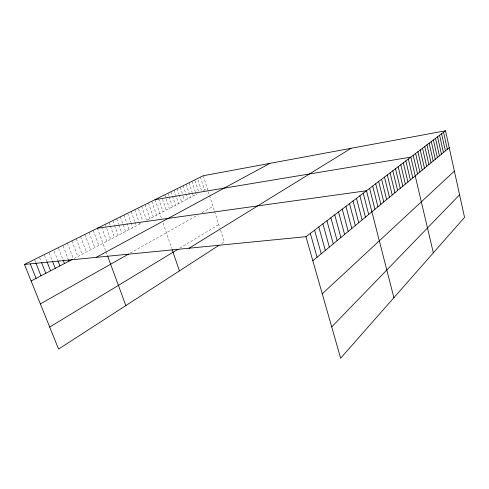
<?xml version="1.0" encoding="UTF-8"?>
<svg xmlns="http://www.w3.org/2000/svg" width="489" height="489" viewBox="0 0 489 489"><rect width="100%" height="100%" fill="white"/><g stroke="black" fill="none" stroke-linecap="round" stroke-linejoin="round"><path stroke-width="0.37" stroke-dasharray="2.44 1.83" d="M221.688 243.546L224.28 241.872L220.142 228.895M179.805 248.149L218.748 224.543M130.392 253.057L197.562 215.129M202.061 212.587L212.972 206.425M74.041 258.485L141.462 223.118M147.262 220.074L197.305 193.827M203.448 190.606L207.287 188.589M34.743 260.142L35.556 262.19M39.652 257.734L41.052 261.273M44.487 255.331L46.7 260.955M49.255 252.96L52.531 261.346M54.224 251.322L57.733 260.35M58.588 248.32L63.13 260.056M63.16 246.046L68.179 259.084M67.409 243.119L73.411 258.815M71.865 240.906L77.8 256.517M76.26 238.73L82.128 254.243M80.593 236.578L86.394 252.006M84.872 234.451L90.612 249.793M89.096 232.354L94.774 247.611M93.265 230.288L98.876 245.46M97.378 228.247L105.832 251.205M106.07 251.859L107.274 255.124M101.584 227.006L106.816 241.291M105.221 224.359L110.655 239.28M109.065 222.446L110.092 225.276M110.349 225.985L114.444 237.293M112.867 220.563L114.389 224.781M114.64 225.484L118.191 235.325M116.62 218.699L118.625 224.292M118.882 224.995L121.889 233.387M120.331 216.859L125.545 231.468M123.992 215.044L129.157 229.573M131.193 211.468L134.738 221.535M134.988 222.257L136.254 225.851M127.611 213.247L130.777 222.195M131.021 222.88L132.727 227.703M134.726 209.714L138.735 221.162M138.986 221.878L139.744 224.023M138.466 208.693L142.69 220.79M141.676 206.266L146.59 220.429M145.086 204.573L149.958 218.662M148.46 202.898L153.283 216.92M155.099 199.61L161.48 218.326M163.124 223.143L171.725 248.369M151.798 201.248L156.578 215.191M158.589 198.681L163.045 211.798M162.556 199.286L166.223 210.129M164.769 194.811L169.371 208.479M171.04 191.7L172.226 195.258M172.464 195.973L175.557 205.233M167.923 193.247L168.882 196.107M169.121 196.822L172.483 206.847M174.121 190.166L178.601 203.638M177.171 188.656L179.041 194.298M179.274 195.007L181.608 202.061M183.173 185.679L187.531 198.956M180.19 187.159L182.269 193.479M183.198 196.285L184.585 200.502M186.126 184.212L190.441 197.428M189.047 182.764L192.195 192.452M192.421 193.149L193.326 195.918M195.025 180.637L198.528 191.492M191.932 181.327L195.282 191.664M195.508 192.354L196.175 194.42M198.082 179.952L201.56 190.753M203.192 175.747L208.106 191.15M208.308 191.792L209.329 194.989M209.53 195.624L214.133 210.068M214.598 211.523L219.909 228.167M200.423 177.122L204.555 190.025"/><path stroke-width="0.73" d="M331.707 326.921L459.587 194.799M322.257 293.797L454.385 171.119M312.826 260.759L449.238 147.702M305.961 236.694L445.516 130.777L464.55 217.373L340.637 358.223L305.961 236.694L24.45 264.433L58.582 349.085L219.072 245.24M189.09 248.21L351.071 148.301M49.695 327.043L177.978 249.262M40.361 303.895L128.589 254.072M96.156 257.367L269.897 163.369M31.125 280.998L72.146 259.482M24.45 264.433L203.192 175.747L445.516 130.777M155.099 199.61L410.797 157.128L433.346 252.844M97.378 228.247L366.493 190.747L393.896 297.685M30.318 263.987L36.094 278.394M35.825 262.874L40.984 275.827M41.614 262.685L45.813 273.29M46.975 261.658L50.575 270.796M52.531 261.346L55.269 268.333M58.008 261.04L59.896 265.906M63.13 260.056L64.462 263.51M68.442 259.775L68.967 261.144M107.513 255.771L125.838 305.564M172.165 249.665L179.408 270.906M310.326 233.381L317.08 257.232M314.598 230.136L321.249 253.779M318.791 226.951L325.332 250.392M322.899 223.834L329.335 247.073M326.927 220.783L333.266 243.822M330.87 217.782L337.117 240.631M334.745 214.848L340.894 237.495M338.541 211.963L344.598 234.427M342.269 209.133L348.235 231.413M345.925 206.364L351.799 228.455M349.513 203.638L355.301 225.551M356.493 198.345L362.117 219.903M353.034 200.967L358.743 222.703M359.886 195.765L365.436 217.159M363.223 193.234L368.694 214.457M369.617 188.381L374.941 209.28M372.691 186.046L377.942 206.792M378.675 181.505L383.798 201.939M375.711 183.754L380.894 204.347M381.597 179.286L386.652 199.573M384.47 177.11L389.458 197.244M390.075 172.855L394.941 192.703M387.294 174.964L392.221 194.958M392.808 170.777L397.618 190.484M398.15 166.725L402.838 186.156M395.497 168.736L400.246 188.302M400.76 164.744L405.393 184.041M405.852 160.881L410.381 179.909M403.327 162.8L407.905 181.957M408.339 158.992L412.814 177.886M413.211 155.294L417.582 173.937M415.589 153.491L419.91 172.012M420.24 149.958L424.464 168.234M417.93 151.712L422.203 170.105M424.758 146.529L428.89 164.567M422.514 148.234L426.695 166.388M426.97 144.854L431.06 162.77M431.292 141.572L435.296 159.255M429.146 143.204L433.193 161.003M435.497 138.381L439.415 155.844M433.413 139.964L437.368 157.537M439.587 135.276L443.425 152.519M437.557 136.816L441.433 154.169M443.566 132.256L447.325 149.286M441.591 133.754L445.387 150.893"/></g></svg>
